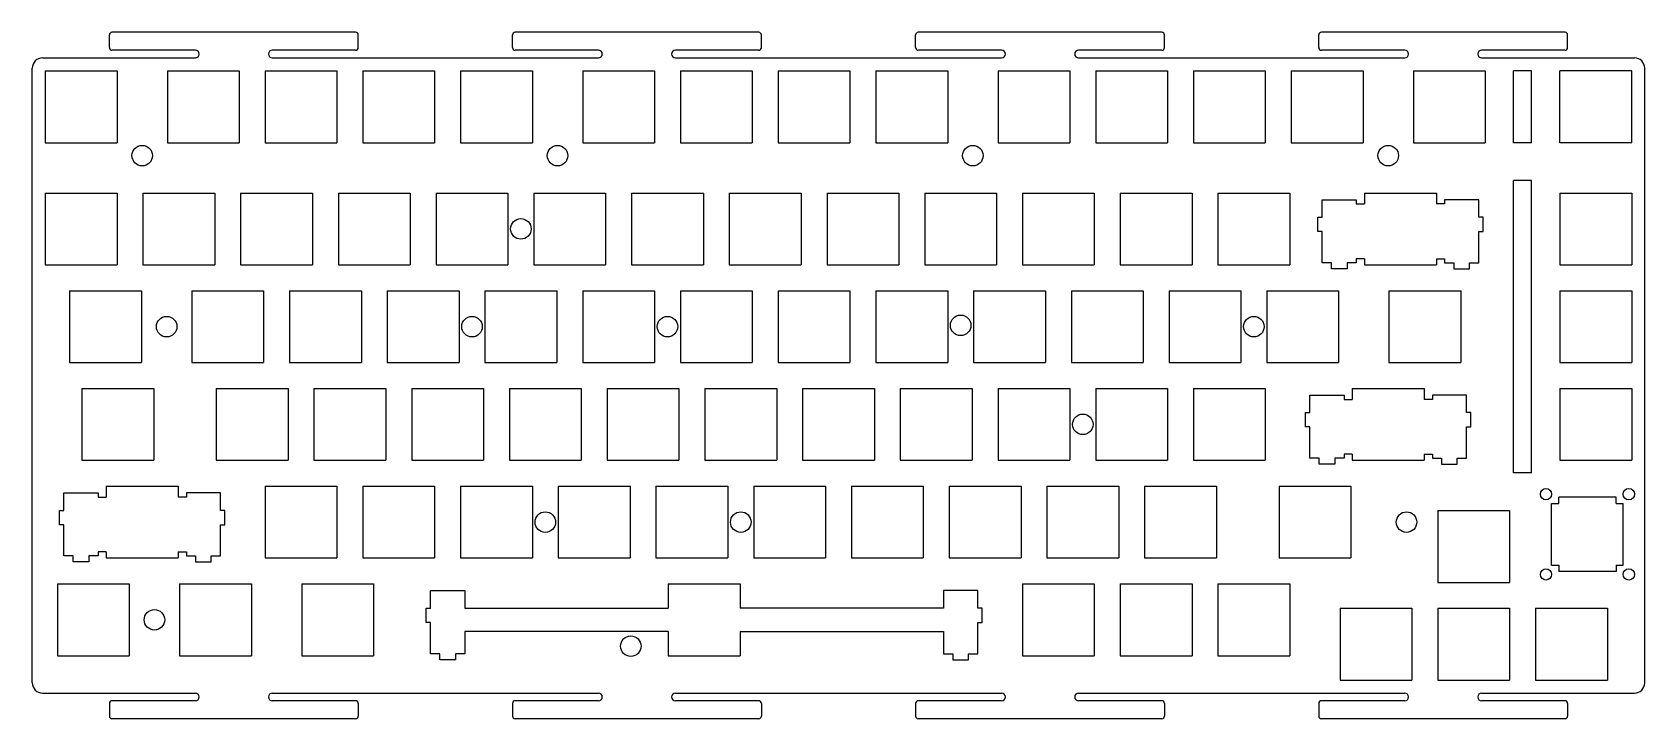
# Model space of a CAD drawing. Extents: x -157 to 157, y -67 to 67.
import ezdxf

# ---------------------------------------------------------------- set-up
doc = ezdxf.new("R2010")
doc.units = 0
doc.layers.add('VISIBLE', color=7, linetype='CONTINUOUS')

msp = doc.modelspace()

# ---------------------------------------------------------------- linework, layer by layer
at = {"layer": 'VISIBLE'}
for p, q in [((-142.121875, 63.9125), (-142.121875, 66.4125)), ((-94.121875, 66.9125), (-141.621875, 66.9125)), ((-93.621875, 63.9125), (-93.621875, 66.4125)), ((-63.540625, 63.9125), (-63.540625, 66.4125)), ((-15.540625, 66.9125), (-63.040625, 66.9125)), ((-15.040625, 63.9125), (-15.040625, 66.4125)), ((15.040625, 63.9125), (15.040625, 66.4125)), ((63.040625, 66.9125), (15.540625, 66.9125)), ((63.540625, 63.9125), (63.540625, 66.4125)), ((93.621875, 63.9125), (93.621875, 66.4125)), ((141.621875, 66.9125), (94.121875, 66.9125)), ((142.121875, 63.9125), (142.121875, 66.4125)), ((-125.371875, 63.4125), (-141.621875, 63.4125)), ((-94.121875, 63.4125), (-110.371875, 63.4125)), ((-46.790625, 63.4125), (-63.040625, 63.4125)), ((-15.540625, 63.4125), (-31.790625, 63.4125)), ((31.790625, 63.4125), (15.540625, 63.4125)), ((63.040625, 63.4125), (46.790625, 63.4125)), ((110.371875, 63.4125), (94.121875, 63.4125)), ((141.621875, 63.4125), (125.371875, 63.4125)), ((-157.1625, -59.9125), (-157.1625, 59.9125)), ((-155.1625, 61.9125), (-125.371875, 61.9125)), ((-110.371875, 61.9125), (-46.790625, 61.9125)), ((-31.790625, 61.9125), (31.790625, 61.9125)), ((46.790625, 61.9125), (110.371875, 61.9125)), ((125.371875, 61.9125), (155.1625, 61.9125)), ((157.1625, -59.9125), (157.1625, 59.9125)), ((-154.6375, 59.3875), (-154.6375, 45.3875)), ((-154.6375, 59.3875), (-140.6375, 59.3875)), ((-140.6375, 59.3875), (-140.6375, 45.3875)), ((-130.825, 59.3875), (-130.825, 45.3875)), ((-130.825, 59.3875), (-116.825, 59.3875)), ((-116.825, 59.3875), (-116.825, 45.3875)), ((-111.775, 59.3875), (-111.775, 45.3875)), ((-111.775, 59.3875), (-97.775, 59.3875)), ((-97.775, 59.3875), (-97.775, 45.3875)), ((-92.725, 59.3875), (-92.725, 45.3875)), ((-92.725, 59.3875), (-78.725, 59.3875)), ((-78.725, 59.3875), (-78.725, 45.3875)), ((-73.675, 59.3875), (-73.675, 45.3875)), ((-73.675, 59.3875), (-59.675, 59.3875)), ((-59.675, 59.3875), (-59.675, 45.3875)), ((-49.8625, 59.3875), (-49.8625, 45.3875)), ((-49.8625, 59.3875), (-35.8625, 59.3875)), ((-35.8625, 59.3875), (-35.8625, 45.3875)), ((-30.8125, 59.3875), (-30.8125, 45.3875)), ((-30.8125, 59.3875), (-16.8125, 59.3875)), ((-16.8125, 59.3875), (-16.8125, 45.3875)), ((-11.7625, 59.3875), (-11.7625, 45.3875)), ((-11.7625, 59.3875), (2.2375, 59.3875)), ((2.2375, 59.3875), (2.2375, 45.3875)), ((7.2875, 59.3875), (7.2875, 45.3875)), ((7.2875, 59.3875), (21.2875, 59.3875)), ((21.2875, 59.3875), (21.2875, 45.3875)), ((31.1, 59.3875), (31.1, 45.3875)), ((31.1, 59.3875), (45.1, 59.3875)), ((45.1, 59.3875), (45.1, 45.3875)), ((50.15, 59.3875), (50.15, 45.3875)), ((50.15, 59.3875), (64.15, 59.3875)), ((64.15, 59.3875), (64.15, 45.3875)), ((69.2, 59.3875), (69.2, 45.3875)), ((69.2, 59.3875), (83.2, 59.3875)), ((83.2, 59.3875), (83.2, 45.3875)), ((88.25, 59.3875), (88.25, 45.3875)), ((88.25, 59.3875), (102.25, 59.3875)), ((102.25, 59.3875), (102.25, 45.3875)), ((112.0625, 59.3875), (112.0625, 45.3875)), ((112.0625, 59.3875), (126.0625, 59.3875)), ((126.0625, 59.3875), (126.0625, 45.3875)), ((131.599889, 45.387456), (131.599889, 59.387456)), ((135.099889, 59.387456), (131.599889, 59.387456)), ((135.099889, 45.387456), (135.099889, 59.387456)), ((140.6375, 45.3875), (140.6375, 59.3875)), ((154.6375, 59.3875), (140.6375, 59.3875)), ((154.6375, 45.3875), (154.6375, 59.3875)), ((-154.6375, 45.3875), (-140.6375, 45.3875)), ((-130.825, 45.3875), (-116.825, 45.3875)), ((-111.775, 45.3875), (-97.775, 45.3875)), ((-92.725, 45.3875), (-78.725, 45.3875)), ((-73.675, 45.3875), (-59.675, 45.3875)), ((-49.8625, 45.3875), (-35.8625, 45.3875)), ((-30.8125, 45.3875), (-16.8125, 45.3875)), ((-11.7625, 45.3875), (2.2375, 45.3875)), ((7.2875, 45.3875), (21.2875, 45.3875)), ((31.1, 45.3875), (45.1, 45.3875)), ((50.15, 45.3875), (64.15, 45.3875)), ((69.2, 45.3875), (83.2, 45.3875)), ((88.25, 45.3875), (102.25, 45.3875)), ((112.0625, 45.3875), (126.0625, 45.3875)), ((135.099889, 45.387456), (131.599889, 45.387456)), ((154.6375, 45.3875), (140.6375, 45.3875)), ((131.600154, -18.975009), (131.600154, 38.024991)), ((135.100154, 38.024991), (131.600154, 38.024991)), ((135.100154, -18.975009), (135.100154, 38.024991)), ((-154.6375, 35.575), (-154.6375, 21.575)), ((-154.6375, 35.575), (-140.6375, 35.575)), ((-140.6375, 35.575), (-140.6375, 21.575)), ((-135.5875, 35.575), (-135.5875, 21.575)), ((-135.5875, 35.575), (-121.5875, 35.575)), ((-121.5875, 35.575), (-121.5875, 21.575)), ((-116.5375, 35.575), (-116.5375, 21.575)), ((-116.5375, 35.575), (-102.5375, 35.575)), ((-102.5375, 35.575), (-102.5375, 21.575)), ((-97.4875, 35.575), (-97.4875, 21.575)), ((-97.4875, 35.575), (-83.4875, 35.575)), ((-83.4875, 35.575), (-83.4875, 21.575)), ((-78.4375, 35.575), (-78.4375, 21.575)), ((-78.4375, 35.575), (-64.4375, 35.575)), ((-64.4375, 35.575), (-64.4375, 21.575)), ((-59.3875, 35.575), (-59.3875, 21.575)), ((-59.3875, 35.575), (-45.3875, 35.575)), ((-45.3875, 35.575), (-45.3875, 21.575)), ((-40.3375, 35.575), (-40.3375, 21.575)), ((-40.3375, 35.575), (-26.3375, 35.575)), ((-26.3375, 35.575), (-26.3375, 21.575)), ((-21.2875, 35.575), (-21.2875, 21.575)), ((-21.2875, 35.575), (-7.2875, 35.575)), ((-7.2875, 35.575), (-7.2875, 21.575)), ((-2.2375, 35.575), (-2.2375, 21.575)), ((-2.2375, 35.575), (11.7625, 35.575)), ((11.7625, 35.575), (11.7625, 21.575)), ((16.8125, 35.575), (16.8125, 21.575)), ((16.8125, 35.575), (30.8125, 35.575)), ((30.8125, 35.575), (30.8125, 21.575)), ((35.8625, 35.575), (35.8625, 21.575)), ((35.8625, 35.575), (49.8625, 35.575)), ((49.8625, 35.575), (49.8625, 21.575)), ((54.9125, 35.575), (54.9125, 21.575)), ((54.9125, 35.575), (68.9125, 35.575)), ((68.9125, 35.575), (68.9125, 21.575)), ((73.9625, 35.575), (73.9625, 21.575)), ((73.9625, 35.575), (87.9625, 35.575)), ((87.9625, 35.575), (87.9625, 21.575)), ((102.5375, 35.575), (102.5375, 33.4518)), ((102.5375, 35.575), (116.5375, 35.575)), ((116.5375, 35.575), (116.5375, 33.4518)), ((140.6375, 35.575), (140.6375, 21.575)), ((140.6375, 35.575), (154.6375, 35.575)), ((154.6375, 35.575), (154.6375, 21.575)), ((94.2721, 30.861), (94.2721, 34.2646)), ((94.2721, 34.2646), (100.9269, 34.2646)), ((100.9269, 34.2646), (100.9269, 33.4518)), ((100.9269, 33.4518), (102.5375, 33.4518)), ((118.1481, 33.4518), (116.5375, 33.4518)), ((118.1481, 34.2646), (118.1481, 33.4518)), ((124.8029, 34.2646), (118.1481, 34.2646)), ((124.8029, 30.861), (124.8029, 34.2646)), ((93.4085, 28.067), (93.4085, 30.861)), ((93.4085, 30.861), (94.2721, 30.861)), ((125.6665, 30.861), (124.8029, 30.861)), ((125.6665, 28.067), (125.6665, 30.861)), ((94.2721, 28.067), (93.4085, 28.067)), ((94.2721, 21.971), (94.2721, 28.067)), ((124.8029, 28.067), (125.6665, 28.067)), ((124.8029, 21.971), (124.8029, 28.067)), ((102.5375, 22.7584), (100.9269, 22.7584)), ((100.9269, 22.7584), (100.9269, 21.971)), ((102.5375, 22.7584), (102.5375, 21.575)), ((116.5375, 22.7584), (118.1481, 22.7584)), ((116.5375, 22.7584), (116.5375, 21.575)), ((118.1481, 22.7584), (118.1481, 21.971)), ((-154.6375, 21.575), (-140.6375, 21.575)), ((-135.5875, 21.575), (-121.5875, 21.575)), ((-116.5375, 21.575), (-102.5375, 21.575)), ((-97.4875, 21.575), (-83.4875, 21.575)), ((-78.4375, 21.575), (-64.4375, 21.575)), ((-59.3875, 21.575), (-45.3875, 21.575)), ((-40.3375, 21.575), (-26.3375, 21.575)), ((-21.2875, 21.575), (-7.2875, 21.575)), ((-2.2375, 21.575), (11.7625, 21.575)), ((16.8125, 21.575), (30.8125, 21.575)), ((35.8625, 21.575), (49.8625, 21.575)), ((54.9125, 21.575), (68.9125, 21.575)), ((73.9625, 21.575), (87.9625, 21.575)), ((96.0755, 21.971), (94.2721, 21.971)), ((96.0755, 20.8026), (96.0755, 21.971)), ((99.1235, 20.8026), (96.0755, 20.8026)), ((100.9269, 21.971), (99.1235, 21.971)), ((99.1235, 21.971), (99.1235, 20.8026)), ((102.5375, 21.575), (116.5375, 21.575)), ((118.1481, 21.971), (119.9515, 21.971)), ((119.9515, 21.971), (119.9515, 20.8026)), ((119.9515, 20.8026), (122.9995, 20.8026)), ((122.9995, 21.971), (124.8029, 21.971)), ((122.9995, 20.8026), (122.9995, 21.971)), ((140.6375, 21.575), (154.6375, 21.575)), ((-149.875, 16.525), (-149.875, 2.525)), ((-149.875, 16.525), (-135.875, 16.525)), ((-135.875, 16.525), (-135.875, 2.525)), ((-126.0625, 16.525), (-126.0625, 2.525)), ((-126.0625, 16.525), (-112.0625, 16.525)), ((-112.0625, 16.525), (-112.0625, 2.525)), ((-107.0125, 16.525), (-107.0125, 2.525)), ((-107.0125, 16.525), (-93.0125, 16.525)), ((-93.0125, 16.525), (-93.0125, 2.525)), ((-87.9625, 16.525), (-87.9625, 2.525)), ((-87.9625, 16.525), (-73.9625, 16.525)), ((-73.9625, 16.525), (-73.9625, 2.525)), ((-68.9125, 16.525), (-68.9125, 2.525)), ((-68.9125, 16.525), (-54.9125, 16.525)), ((-54.9125, 16.525), (-54.9125, 2.525)), ((-49.8625, 16.525), (-49.8625, 2.525)), ((-49.8625, 16.525), (-35.8625, 16.525)), ((-35.8625, 16.525), (-35.8625, 2.525)), ((-30.8125, 16.525), (-30.8125, 2.525)), ((-30.8125, 16.525), (-16.8125, 16.525)), ((-16.8125, 16.525), (-16.8125, 2.525)), ((-11.7625, 16.525), (-11.7625, 2.525)), ((-11.7625, 16.525), (2.2375, 16.525)), ((2.2375, 16.525), (2.2375, 2.525)), ((7.2875, 16.525), (7.2875, 2.525)), ((7.2875, 16.525), (21.2875, 16.525)), ((21.2875, 16.525), (21.2875, 2.525)), ((26.3375, 16.525), (26.3375, 2.525)), ((26.3375, 16.525), (40.3375, 16.525)), ((40.3375, 16.525), (40.3375, 2.525)), ((45.3875, 16.525), (45.3875, 2.525)), ((45.3875, 16.525), (59.3875, 16.525)), ((59.3875, 16.525), (59.3875, 2.525)), ((64.4375, 16.525), (64.4375, 2.525)), ((64.4375, 16.525), (78.4375, 16.525)), ((78.4375, 16.525), (78.4375, 2.525)), ((83.4875, 16.525), (83.4875, 2.525)), ((83.4875, 16.525), (97.4875, 16.525)), ((97.4875, 16.525), (97.4875, 2.525)), ((107.3, 16.525), (107.3, 2.525)), ((107.3, 16.525), (121.3, 16.525)), ((121.3, 16.525), (121.3, 2.525)), ((140.6375, 16.525), (140.6375, 2.525)), ((140.6375, 16.525), (154.6375, 16.525)), ((154.6375, 16.525), (154.6375, 2.525)), ((-149.875, 2.525), (-135.875, 2.525)), ((-126.0625, 2.525), (-112.0625, 2.525)), ((-107.0125, 2.525), (-93.0125, 2.525)), ((-87.9625, 2.525), (-73.9625, 2.525)), ((-68.9125, 2.525), (-54.9125, 2.525)), ((-49.8625, 2.525), (-35.8625, 2.525)), ((-30.8125, 2.525), (-16.8125, 2.525)), ((-11.7625, 2.525), (2.2375, 2.525)), ((7.2875, 2.525), (21.2875, 2.525)), ((26.3375, 2.525), (40.3375, 2.525)), ((45.3875, 2.525), (59.3875, 2.525)), ((64.4375, 2.525), (78.4375, 2.525)), ((83.4875, 2.525), (97.4875, 2.525)), ((107.3, 2.525), (121.3, 2.525)), ((140.6375, 2.525), (154.6375, 2.525)), ((-147.49375, -2.525), (-147.49375, -16.525)), ((-147.49375, -2.525), (-133.49375, -2.525)), ((-133.49375, -2.525), (-133.49375, -16.525)), ((-121.3, -2.525), (-121.3, -16.525)), ((-121.3, -2.525), (-107.3, -2.525)), ((-107.3, -2.525), (-107.3, -16.525)), ((-102.25, -2.525), (-102.25, -16.525)), ((-102.25, -2.525), (-88.25, -2.525)), ((-88.25, -2.525), (-88.25, -16.525)), ((-83.2, -2.525), (-83.2, -16.525)), ((-83.2, -2.525), (-69.2, -2.525)), ((-69.2, -2.525), (-69.2, -16.525)), ((-64.15, -2.525), (-64.15, -16.525)), ((-64.15, -2.525), (-50.15, -2.525)), ((-50.15, -2.525), (-50.15, -16.525)), ((-45.1, -2.525), (-45.1, -16.525)), ((-45.1, -2.525), (-31.1, -2.525)), ((-31.1, -2.525), (-31.1, -16.525)), ((-26.05, -2.525), (-26.05, -16.525)), ((-26.05, -2.525), (-12.05, -2.525)), ((-12.05, -2.525), (-12.05, -16.525)), ((-7, -2.525), (-7, -16.525)), ((-7, -2.525), (7, -2.525)), ((7, -2.525), (7, -16.525)), ((12.05, -2.525), (12.05, -16.525)), ((12.05, -2.525), (26.05, -2.525)), ((26.05, -2.525), (26.05, -16.525)), ((31.1, -2.525), (31.1, -16.525)), ((31.1, -2.525), (45.1, -2.525)), ((45.1, -2.525), (45.1, -16.525)), ((50.15, -2.525), (50.15, -16.525)), ((50.15, -2.525), (64.15, -2.525)), ((64.15, -2.525), (64.15, -16.525)), ((69.2, -2.525), (69.2, -16.525)), ((69.2, -2.525), (83.2, -2.525)), ((83.2, -2.525), (83.2, -16.525)), ((100.15625, -2.525), (100.15625, -4.6482)), ((100.15625, -2.525), (114.15625, -2.525)), ((114.15625, -2.525), (114.15625, -4.6482)), ((140.6375, -2.525), (140.6375, -16.525)), ((140.6375, -2.525), (154.6375, -2.525)), ((154.6375, -2.525), (154.6375, -16.525)), ((91.89085, -7.239), (91.89085, -3.8354)), ((91.89085, -3.8354), (98.54565, -3.8354)), ((98.54565, -3.8354), (98.54565, -4.6482)), ((98.54565, -4.6482), (100.15625, -4.6482)), ((115.76685, -4.6482), (114.15625, -4.6482)), ((115.76685, -3.8354), (115.76685, -4.6482)), ((122.42165, -3.8354), (115.76685, -3.8354)), ((122.42165, -7.239), (122.42165, -3.8354)), ((91.02725, -10.033), (91.02725, -7.239)), ((91.02725, -7.239), (91.89085, -7.239)), ((123.28525, -7.239), (122.42165, -7.239)), ((123.28525, -10.033), (123.28525, -7.239)), ((91.89085, -10.033), (91.02725, -10.033)), ((91.89085, -16.129), (91.89085, -10.033)), ((122.42165, -10.033), (123.28525, -10.033)), ((122.42165, -16.129), (122.42165, -10.033)), ((98.54565, -15.3416), (98.54565, -16.129)), ((100.15625, -15.3416), (98.54565, -15.3416)), ((100.15625, -15.3416), (100.15625, -16.525)), ((114.15625, -15.3416), (115.76685, -15.3416)), ((114.15625, -15.3416), (114.15625, -16.525)), ((115.76685, -15.3416), (115.76685, -16.129)), ((-147.49375, -16.525), (-133.49375, -16.525)), ((-121.3, -16.525), (-107.3, -16.525)), ((-102.25, -16.525), (-88.25, -16.525)), ((-83.2, -16.525), (-69.2, -16.525)), ((-64.15, -16.525), (-50.15, -16.525)), ((-45.1, -16.525), (-31.1, -16.525)), ((-26.05, -16.525), (-12.05, -16.525)), ((-7, -16.525), (7, -16.525)), ((12.05, -16.525), (26.05, -16.525)), ((31.1, -16.525), (45.1, -16.525)), ((50.15, -16.525), (64.15, -16.525)), ((69.2, -16.525), (83.2, -16.525)), ((93.69425, -16.129), (91.89085, -16.129)), ((93.69425, -17.2974), (93.69425, -16.129)), ((96.74225, -17.2974), (93.69425, -17.2974)), ((98.54565, -16.129), (96.74225, -16.129)), ((96.74225, -16.129), (96.74225, -17.2974)), ((100.15625, -16.525), (114.15625, -16.525)), ((115.76685, -16.129), (117.57025, -16.129)), ((117.57025, -16.129), (117.57025, -17.2974)), ((117.57025, -17.2974), (120.61825, -17.2974)), ((120.61825, -16.129), (122.42165, -16.129)), ((120.61825, -17.2974), (120.61825, -16.129)), ((140.6375, -16.525), (154.6375, -16.525)), ((-142.73125, -21.575), (-142.73125, -23.6982)), ((-142.73125, -21.575), (-128.73125, -21.575)), ((-128.73125, -21.575), (-128.73125, -23.6982)), ((-111.775, -21.575), (-111.775, -35.575)), ((-111.775, -21.575), (-97.775, -21.575)), ((-97.775, -21.575), (-97.775, -35.575)), ((-92.725, -21.575), (-92.725, -35.575)), ((-92.725, -21.575), (-78.725, -21.575)), ((-78.725, -21.575), (-78.725, -35.575)), ((-73.675, -21.575), (-73.675, -35.575)), ((-73.675, -21.575), (-59.675, -21.575)), ((-59.675, -21.575), (-59.675, -35.575)), ((-54.625, -21.575), (-54.625, -35.575)), ((-54.625, -21.575), (-40.625, -21.575)), ((-40.625, -21.575), (-40.625, -35.575)), ((-35.575, -21.575), (-35.575, -35.575)), ((-35.575, -21.575), (-21.575, -21.575)), ((-21.575, -21.575), (-21.575, -35.575)), ((-16.525, -21.575), (-16.525, -35.575)), ((-16.525, -21.575), (-2.525, -21.575)), ((-2.525, -21.575), (-2.525, -35.575)), ((2.525, -21.575), (2.525, -35.575)), ((2.525, -21.575), (16.525, -21.575)), ((16.525, -21.575), (16.525, -35.575)), ((21.575, -21.575), (21.575, -35.575)), ((21.575, -21.575), (35.575, -21.575)), ((35.575, -21.575), (35.575, -35.575)), ((40.625, -21.575), (40.625, -35.575)), ((40.625, -21.575), (54.625, -21.575)), ((54.625, -21.575), (54.625, -35.575)), ((59.675, -21.575), (59.675, -35.575)), ((59.675, -21.575), (73.675, -21.575)), ((73.675, -21.575), (73.675, -35.575)), ((85.86875, -21.575), (85.86875, -35.575)), ((85.86875, -21.575), (99.86875, -21.575)), ((99.86875, -21.575), (99.86875, -35.575)), ((135.100154, -18.975009), (131.600154, -18.975009)), ((-150.99665, -26.289), (-150.99665, -22.8854)), ((-150.99665, -22.8854), (-144.34185, -22.8854)), ((-144.34185, -22.8854), (-144.34185, -23.6982)), ((-144.34185, -23.6982), (-142.73125, -23.6982)), ((-127.12065, -23.6982), (-128.73125, -23.6982)), ((-127.12065, -22.8854), (-127.12065, -23.6982)), ((-120.46585, -22.8854), (-127.12065, -22.8854)), ((-120.46585, -26.289), (-120.46585, -22.8854)), ((138.9875, -36.95625), (138.9875, -24.95625)), ((138.9875, -24.95625), (140.3875, -24.95625)), ((140.3875, -24.95625), (140.3875, -23.70625)), ((151.5875, -23.70625), (140.3875, -23.70625)), ((151.5875, -24.95625), (151.5875, -23.70625)), ((151.5875, -24.95625), (152.9875, -24.95625)), ((152.9875, -36.95625), (152.9875, -24.95625)), ((-151.86025, -29.083), (-151.86025, -26.289)), ((-151.86025, -26.289), (-150.99665, -26.289)), ((-119.60225, -26.289), (-120.46585, -26.289)), ((-119.60225, -29.083), (-119.60225, -26.289)), ((116.825, -26.3375), (116.825, -40.3375)), ((116.825, -26.3375), (130.825, -26.3375)), ((130.825, -26.3375), (130.825, -40.3375)), ((-150.99665, -29.083), (-151.86025, -29.083)), ((-150.99665, -35.179), (-150.99665, -29.083)), ((-120.46585, -35.179), (-120.46585, -29.083)), ((-120.46585, -29.083), (-119.60225, -29.083)), ((-142.73125, -34.3916), (-144.34185, -34.3916)), ((-144.34185, -34.3916), (-144.34185, -35.179)), ((-142.73125, -34.3916), (-142.73125, -35.575)), ((-128.73125, -34.3916), (-127.12065, -34.3916)), ((-128.73125, -34.3916), (-128.73125, -35.575)), ((-127.12065, -34.3916), (-127.12065, -35.179)), ((-149.19325, -35.179), (-150.99665, -35.179)), ((-149.19325, -36.3474), (-149.19325, -35.179)), ((-146.14525, -36.3474), (-149.19325, -36.3474)), ((-144.34185, -35.179), (-146.14525, -35.179)), ((-146.14525, -35.179), (-146.14525, -36.3474)), ((-142.73125, -35.575), (-128.73125, -35.575)), ((-127.12065, -35.179), (-125.31725, -35.179)), ((-125.31725, -35.179), (-125.31725, -36.3474)), ((-125.31725, -36.3474), (-122.26925, -36.3474)), ((-122.26925, -35.179), (-120.46585, -35.179)), ((-122.26925, -36.3474), (-122.26925, -35.179)), ((-111.775, -35.575), (-97.775, -35.575)), ((-92.725, -35.575), (-78.725, -35.575)), ((-73.675, -35.575), (-59.675, -35.575)), ((-54.625, -35.575), (-40.625, -35.575)), ((-35.575, -35.575), (-21.575, -35.575)), ((-16.525, -35.575), (-2.525, -35.575)), ((2.525, -35.575), (16.525, -35.575)), ((21.575, -35.575), (35.575, -35.575)), ((40.625, -35.575), (54.625, -35.575)), ((59.675, -35.575), (73.675, -35.575)), ((85.86875, -35.575), (99.86875, -35.575)), ((138.9875, -36.95625), (140.3875, -36.95625)), ((140.3875, -36.95625), (140.3875, -38.20625)), ((151.5875, -36.95625), (152.9875, -36.95625)), ((151.5875, -36.95625), (151.5875, -38.20625)), ((-152.25625, -40.625), (-152.25625, -54.625)), ((-152.25625, -40.625), (-138.25625, -40.625)), ((-138.25625, -40.625), (-138.25625, -54.625)), ((-128.44375, -40.625), (-128.44375, -54.625)), ((-128.44375, -40.625), (-114.44375, -40.625)), ((-114.44375, -40.625), (-114.44375, -54.625)), ((-104.63125, -40.625), (-104.63125, -54.625)), ((-104.63125, -40.625), (-90.63125, -40.625)), ((-90.63125, -40.625), (-90.63125, -54.625)), ((-33.19375, -40.625), (-33.19375, -45.325)), ((-33.19375, -40.625), (-19.19375, -40.625)), ((-19.19375, -40.625), (-19.19375, -45.325)), ((35.8625, -40.625), (35.8625, -54.625)), ((35.8625, -40.625), (49.8625, -40.625)), ((49.8625, -40.625), (49.8625, -54.625)), ((54.9125, -40.625), (54.9125, -54.625)), ((54.9125, -40.625), (68.9125, -40.625)), ((68.9125, -40.625), (68.9125, -54.625)), ((73.9625, -40.625), (73.9625, -54.625)), ((73.9625, -40.625), (87.9625, -40.625)), ((87.9625, -40.625), (87.9625, -54.625)), ((116.825, -40.3375), (130.825, -40.3375)), ((151.5875, -38.20625), (140.3875, -38.20625)), ((-79.52115, -45.339), (-79.52115, -41.9354)), ((-79.52115, -41.9354), (-72.86635, -41.9354)), ((-72.86635, -41.9354), (-72.86635, -45.325)), ((20.47885, -41.9354), (20.47885, -45.325)), ((27.13365, -41.9354), (20.47885, -41.9354)), ((27.13365, -45.339), (27.13365, -41.9354)), ((-80.38475, -48.133), (-80.38475, -45.339)), ((-80.38475, -45.339), (-79.52115, -45.339)), ((-72.86635, -45.325), (-33.19375, -45.325)), ((20.47885, -45.325), (-19.19375, -45.325)), ((27.99725, -45.339), (27.13365, -45.339)), ((27.99725, -48.133), (27.99725, -45.339)), ((97.775, -45.3875), (97.775, -59.3875)), ((97.775, -45.3875), (111.775, -45.3875)), ((111.775, -45.3875), (111.775, -59.3875)), ((116.825, -45.3875), (116.825, -59.3875)), ((116.825, -45.3875), (130.825, -45.3875)), ((130.825, -45.3875), (130.825, -59.3875)), ((135.875, -45.3875), (135.875, -59.3875)), ((135.875, -45.3875), (149.875, -45.3875)), ((149.875, -45.3875), (149.875, -59.3875)), ((-79.52115, -48.133), (-80.38475, -48.133)), ((-79.52115, -54.229), (-79.52115, -48.133)), ((-33.19375, -49.925), (-72.86635, -49.925)), ((-72.86635, -49.925), (-72.86635, -54.229)), ((-33.19375, -49.925), (-33.19375, -54.625)), ((-19.19375, -49.925), (20.47885, -49.925)), ((-19.19375, -49.925), (-19.19375, -54.625)), ((20.47885, -49.925), (20.47885, -54.229)), ((27.13365, -48.133), (27.99725, -48.133)), ((27.13365, -54.229), (27.13365, -48.133)), ((-152.25625, -54.625), (-138.25625, -54.625)), ((-128.44375, -54.625), (-114.44375, -54.625)), ((-104.63125, -54.625), (-90.63125, -54.625)), ((-77.71775, -54.229), (-79.52115, -54.229)), ((-77.71775, -55.3974), (-77.71775, -54.229)), ((-74.66975, -55.3974), (-77.71775, -55.3974)), ((-72.86635, -54.229), (-74.66975, -54.229)), ((-74.66975, -54.229), (-74.66975, -55.3974)), ((-33.19375, -54.625), (-19.19375, -54.625)), ((20.47885, -54.229), (22.28225, -54.229)), ((22.28225, -54.229), (22.28225, -55.3974)), ((22.28225, -55.3974), (25.33025, -55.3974)), ((25.33025, -54.229), (27.13365, -54.229)), ((25.33025, -55.3974), (25.33025, -54.229)), ((35.8625, -54.625), (49.8625, -54.625)), ((54.9125, -54.625), (68.9125, -54.625)), ((73.9625, -54.625), (87.9625, -54.625)), ((97.775, -59.3875), (111.775, -59.3875)), ((116.825, -59.3875), (130.825, -59.3875)), ((135.875, -59.3875), (149.875, -59.3875)), ((-155.1625, -61.9125), (-125.371875, -61.9125)), ((-110.371875, -61.9125), (-46.790625, -61.9125)), ((-31.790625, -61.9125), (31.790625, -61.9125)), ((46.790625, -61.9125), (110.371875, -61.9125)), ((125.371875, -61.9125), (155.1625, -61.9125)), ((-142.121875, -63.9125), (-142.121875, -66.4125)), ((-125.371875, -63.4125), (-141.621875, -63.4125)), ((-94.121875, -63.4125), (-110.371875, -63.4125)), ((-93.621875, -63.9125), (-93.621875, -66.4125)), ((-63.540625, -63.9125), (-63.540625, -66.4125)), ((-46.790625, -63.4125), (-63.040625, -63.4125)), ((-15.540625, -63.4125), (-31.790625, -63.4125)), ((-15.040625, -63.9125), (-15.040625, -66.4125)), ((15.040625, -63.9125), (15.040625, -66.4125)), ((31.790625, -63.4125), (15.540625, -63.4125)), ((63.040625, -63.4125), (46.790625, -63.4125)), ((63.540625, -63.9125), (63.540625, -66.4125)), ((93.621875, -63.9125), (93.621875, -66.4125)), ((110.371875, -63.4125), (94.121875, -63.4125)), ((141.621875, -63.4125), (125.371875, -63.4125)), ((142.121875, -63.9125), (142.121875, -66.4125)), ((-94.121875, -66.9125), (-141.621875, -66.9125)), ((-15.540625, -66.9125), (-63.040625, -66.9125)), ((63.040625, -66.9125), (15.540625, -66.9125)), ((141.621875, -66.9125), (94.121875, -66.9125))]:
    msp.add_line(p, q, dxfattribs=at)
for centre, radius in [((-135.731094, 42.862424), 2), ((-54.768594, 42.862424), 2), ((26.193906, 42.862424), 2), ((107.156406, 42.862424), 2), ((-61.912344, 28.574976), 2), ((-130.968594, 9.524924), 2), ((-71.437344, 9.524924), 2), ((-33.337344, 9.524924), 2), ((23.812656, 9.769948), 2), ((80.962656, 9.524924), 2), ((47.625156, -9.525076), 2), ((137.9125, -23.13125), 1.1), ((154.0625, -23.13125), 1.1), ((-57.149844, -28.575076), 2), ((-19.049844, -28.575076), 2), ((110.728281, -28.575076), 2), ((137.9125, -38.78125), 1.1), ((154.0625, -38.78125), 1.1), ((-133.3498, -47.625076), 2), ((-40.487344, -52.762576), 2)]:
    msp.add_circle(centre, radius, dxfattribs=at)
for centre, radius, start, end in [((-141.621875, 66.4125), 0.5, 90, 180), ((-94.121875, 66.4125), 0.5, 0, 90), ((-63.040625, 66.4125), 0.5, 90, 180), ((-15.540625, 66.4125), 0.5, 0, 90), ((15.540625, 66.4125), 0.5, 90, 180), ((63.040625, 66.4125), 0.5, 0, 90), ((94.121875, 66.4125), 0.5, 90, 180), ((141.621875, 66.4125), 0.5, 0, 90), ((-141.621875, 63.9125), 0.5, 180, 270), ((-125.371875, 62.6625), 0.75, 270, 90), ((-110.371875, 62.6625), 0.75, 90, 270), ((-94.121875, 63.9125), 0.5, 270, 0), ((-63.040625, 63.9125), 0.5, 180, 270), ((-46.790625, 62.6625), 0.75, 270, 90), ((-31.790625, 62.6625), 0.75, 90, 270), ((-15.540625, 63.9125), 0.5, 270, 0), ((15.540625, 63.9125), 0.5, 180, 270), ((31.790625, 62.6625), 0.75, 270, 90), ((46.790625, 62.6625), 0.75, 90, 270), ((63.040625, 63.9125), 0.5, 270, 0), ((94.121875, 63.9125), 0.5, 180, 270), ((110.371875, 62.6625), 0.75, 270, 90), ((125.371875, 62.6625), 0.75, 90, 270), ((141.621875, 63.9125), 0.5, 270, 0), ((-155.1625, 59.9125), 2, 90, 180), ((155.1625, 59.9125), 2, 0, 90), ((-155.1625, -59.9125), 2, 180, 270), ((-125.371875, -62.6625), 0.75, 270, 90), ((-110.371875, -62.6625), 0.75, 90, 270), ((-46.790625, -62.6625), 0.75, 270, 90), ((-31.790625, -62.6625), 0.75, 90, 270), ((31.790625, -62.6625), 0.75, 270, 90), ((46.790625, -62.6625), 0.75, 90, 270), ((110.371875, -62.6625), 0.75, 270, 90), ((125.371875, -62.6625), 0.75, 90, 270), ((155.1625, -59.9125), 2, 270, 0), ((-141.621875, -63.9125), 0.5, 90, 180), ((-94.121875, -63.9125), 0.5, 0, 90), ((-63.040625, -63.9125), 0.5, 90, 180), ((-15.540625, -63.9125), 0.5, 0, 90), ((15.540625, -63.9125), 0.5, 90, 180), ((63.040625, -63.9125), 0.5, 0, 90), ((94.121875, -63.9125), 0.5, 90, 180), ((141.621875, -63.9125), 0.5, 0, 90), ((-141.621875, -66.4125), 0.5, 180, 270), ((-94.121875, -66.4125), 0.5, 270, 0), ((-63.040625, -66.4125), 0.5, 180, 270), ((-15.540625, -66.4125), 0.5, 270, 0), ((15.540625, -66.4125), 0.5, 180, 270), ((63.040625, -66.4125), 0.5, 270, 0), ((94.121875, -66.4125), 0.5, 180, 270), ((141.621875, -66.4125), 0.5, 270, 0)]:
    msp.add_arc(centre, radius, start, end, dxfattribs=at)

doc.saveas('drawing.dxf')
